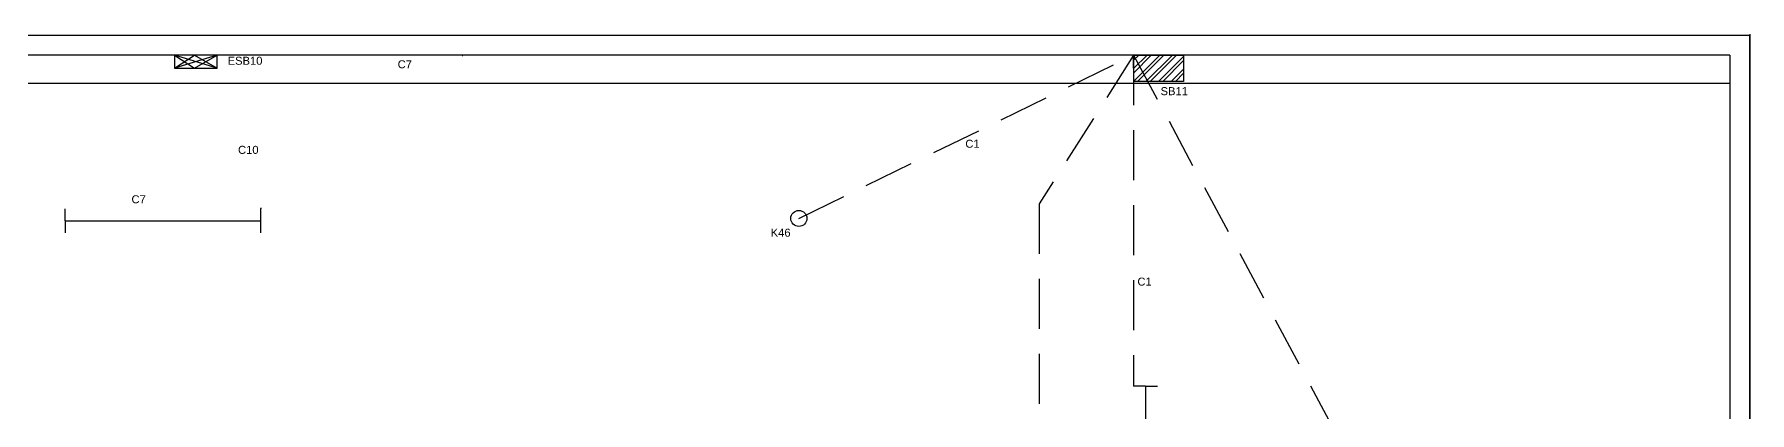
# Model space of a CAD drawing. Header units: millimetres. Extents: x 2433 to 8130, y 439 to 3000.
# Drawn here: x 6024 to 6882, y 2124 to 2313 of the extents above; entities that cross this region are included whole.
import ezdxf

# ---------------------------------------------------------------- set-up
doc = ezdxf.new("R2010")
doc.units = ezdxf.units.MM
doc.header["$LTSCALE"] = 100
doc.linetypes.add('HIDDEN', pattern=[0.375, 0.25, -0.125])
for name, color, linetype in [('conduit', 7, 'HIDDEN'), ('fittinglabel', 7, 'Continuous'), ('fittinglabels', 7, 'Continuous'), ('fittings', 7, 'Continuous')]:
    doc.layers.add(name, color=color, linetype=linetype)
doc.styles.get("Standard").update_dxf_attribs({"font": 'arial.ttf'})

msp = doc.modelspace()

# ---------------------------------------------------------------- hatches: boundary and pattern name
at = {"layer": 'fittings'}
h = msp.add_hatch(dxfattribs=at)
h.set_pattern_fill('ANSI32', color=256, scale=0.468168, angle=0.143162)
h.set_pattern_definition([(45.14316, (5195.0294, 1770.1136), (-3.161069, 3.145311), []), (45.14316, (5197.1316, 1770.119), (-3.161069, 3.145311), [])])
h.paths.add_polyline_path([(6573.696, 2302.617), (6573.729, 2289.389), (6598.679, 2289.451), (6598.646, 2302.679)])

# ---------------------------------------------------------------- linework, layer by layer
for p, q in [((6871.62, 2312.617), (6881.62, 2312.617)), ((6881.62, 936.749), (6881.62, 2312.617)), ((6881.62, 2312.617), (6881.62, 2302.617)), ((6871.62, 2302.617), (5412.142, 2302.617)), ((5604.986, 2288.59), (6871.62, 2288.59))]:
    msp.add_line(p, q)
for points in [[(6881.62, 2313.031), (6881.62, 936.749), (5184.527, 936.749), (5184.527, 2313.031)], [(5194.527, 2312.617), (6871.62, 2312.617)], [(6871.62, 2302.617), (6871.62, 1140.499)]]:
    msp.add_lwpolyline(points)
at = {"layer": 'conduit'}
for p, q in [((6406.37, 2221.035), (6573.696, 2302.617)), ((6573.696, 2302.617), (6526.545, 2228.29)), ((6573.696, 2302.617), (6573.608, 2137.146)), ((6573.696, 2302.617), (6785.062, 1907.712)), ((6526.545, 2228.29), (6526.545, 1805.11))]:
    msp.add_line(p, q, dxfattribs=at)
at = {"layer": 'fittinglabel'}
for p, q in [((6238.486, 2302.26), (6238.073, 2302.26)), ((6137.74, 2225.913), (6137.328, 2225.913)), ((6579.684, 2137.146), (6573.608, 2137.146))]:
    msp.add_line(p, q, dxfattribs=at)
at = {"layer": 'fittings'}
for p, q in [((6094.341, 2296.078), (6104.37, 2302.617)), ((6115.648, 2296.078), (6094.341, 2302.617)), ((6094.341, 2302.617), (6104.37, 2296.078)), ((6115.648, 2302.617), (6094.341, 2296.078)), ((6104.37, 2302.617), (6115.648, 2296.078)), ((6104.37, 2296.078), (6115.648, 2302.617)), ((6039.65, 2219.896), (6039.65, 2225.854)), ((6137.328, 2225.913), (6137.328, 2219.896)), ((6137.328, 2225.913), (6137.328, 2213.82)), ((6039.65, 2219.896), (6137.328, 2219.896)), ((6039.65, 2219.896), (6039.65, 2213.82)), ((6579.684, 2137.146), (6579.684, 2039.468)), ((6579.684, 2137.146), (6585.642, 2137.146))]:
    msp.add_line(p, q, dxfattribs=at)
for points in [[(6094.341, 2296.078), (6115.648, 2296.078), (6115.648, 2302.617), (6094.341, 2302.617)], [(6573.696, 2302.617), (6598.646, 2302.679), (6598.679, 2289.451), (6573.729, 2289.389)]]:
    msp.add_lwpolyline(points, close=True, dxfattribs=at)
msp.add_circle((6406.37, 2221.035), 4.013, dxfattribs=at)

# ---------------------------------------------------------------- texts
at = {"layer": 'fittinglabel', "char_height": 4, "attachment_point": 1}
for s, width, insert in [('ESB10', 34.73614, (6120.857, 2301.822)), ('SB11', 28.1655, (6587.167, 2286.618)), ('C7', 36.23524, (6072.796, 2232.581)), ('K46', 13.81795, (6392.297, 2215.913))]:
    msp.add_mtext_dynamic_manual_height_columns(s, width=width, gutter_width=20, heights=[0], dxfattribs=dict(at, insert=insert))
at = {"layer": 'fittinglabels', "char_height": 4, "attachment_point": 1}
for s, insert in [('C7', (6205.845, 2300.041)), ('C10', (6126.062, 2257.288)), ('C1', (6489.568, 2260.347)), ('C1', (6575.591, 2191.439))]:
    msp.add_mtext_dynamic_manual_height_columns(s, width=18.95997, gutter_width=22.662, heights=[0], dxfattribs=dict(at, insert=insert))

doc.saveas('drawing.dxf')
